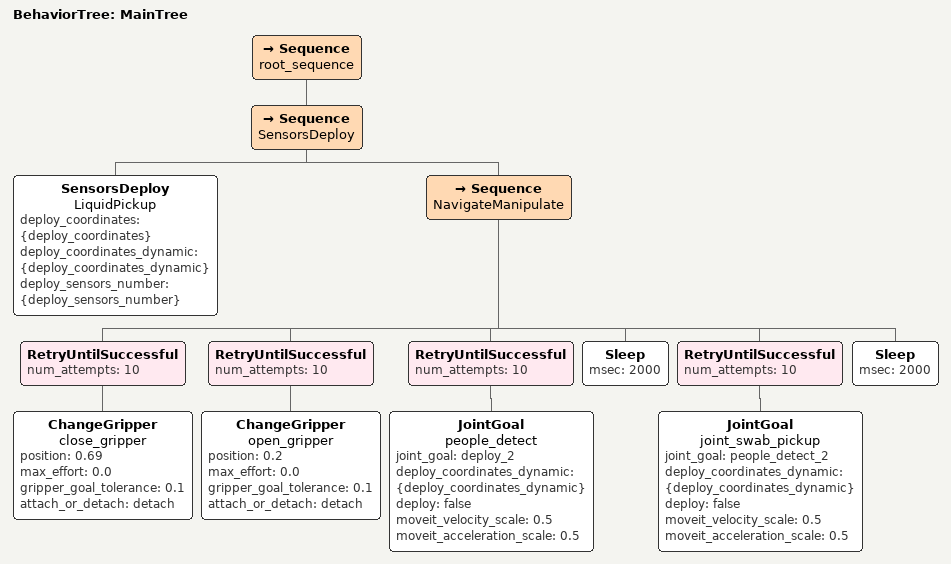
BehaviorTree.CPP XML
<root BTCPP_format="4" >
<BehaviorTree ID="MainTree">
<Sequence name="root_sequence">
    <Sequence name="SensorsDeploy">
        <SensorsDeploy name="LiquidPickup" deploy_coordinates="{deploy_coordinates}" deploy_coordinates_dynamic="{deploy_coordinates_dynamic}" deploy_sensors_number="{deploy_sensors_number}"/>

        <Sequence name="NavigateManipulate">

            <RetryUntilSuccessful num_attempts="10">
                <ChangeGripper name="close_gripper" position="0.69" max_effort = "0.0" gripper_goal_tolerance = "0.1" attach_or_detach = "detach"/>
            </RetryUntilSuccessful>

            <RetryUntilSuccessful num_attempts="10">
                <ChangeGripper name="open_gripper" position="0.2" max_effort = "0.0" gripper_goal_tolerance = "0.1" attach_or_detach = "detach"/>
            </RetryUntilSuccessful>

            <RetryUntilSuccessful num_attempts="10">
                <JointGoal name="people_detect" joint_goal="deploy_2" deploy_coordinates_dynamic="{deploy_coordinates_dynamic}" deploy = "false" moveit_velocity_scale="0.5" moveit_acceleration_scale="0.5"/>
            </RetryUntilSuccessful>

            <Sleep msec="2000"/>

            <RetryUntilSuccessful num_attempts="10">
                <JointGoal name="joint_swab_pickup" joint_goal="people_detect_2" deploy_coordinates_dynamic="{deploy_coordinates_dynamic}" deploy = "false" moveit_velocity_scale="0.5" moveit_acceleration_scale="0.5"/>
            </RetryUntilSuccessful>

            <Sleep msec="2000"/>

        </Sequence>
    </Sequence>
</Sequence>
</BehaviorTree>
</root>
